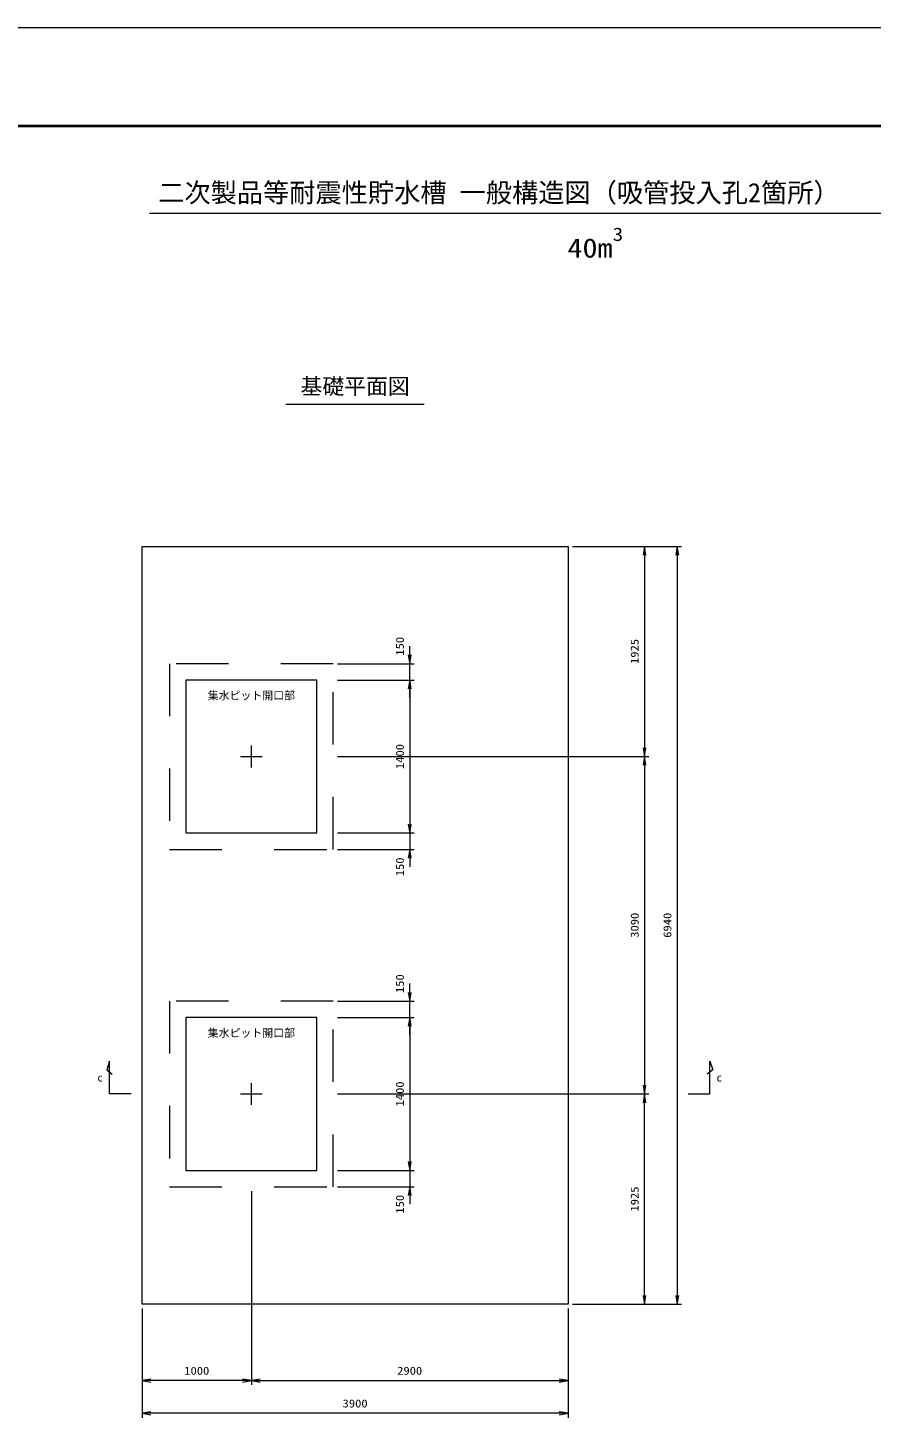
# Model space of a CAD drawing. Units: millimetres at full size. Extents: x 37600 to 71200, y 0 to 23760.
# Drawn here: x 49204 to 56925, y 10956 to 23760 of the extents above; entities that cross this region are included whole.
import ezdxf
from ezdxf.enums import TextEntityAlignment as Align

# ---------------------------------------------------------------- set-up
doc = ezdxf.new("R2010")
doc.units = ezdxf.units.MM
doc.header["$LTSCALE"] = 80.0044
doc.linetypes.add('CHAIN', pattern=[18.5, 12, -1.5, 3.5, -1.5])
doc.linetypes.add('DASHED_SPACED', pattern=[12, 6, -6])
for name, color, linetype, lineweight in [('0_2', 4, 'Continuous', 13), ('Defpoints_5', 5, 'Continuous', 13), ('図枠', 1, 'Continuous', 40), ('寸法', 6, 'Continuous', 13), ('文字', 2, 'Continuous', 13)]:
    doc.layers.add(name, color=color, linetype=linetype, lineweight=lineweight)
doc.styles.add('ＭＳ ゴシック', font='')
doc.styles.get('ＭＳ ゴシック').set_extended_font_data('MS Gothic')

# ---------------------------------------------------------------- blocks, each defined once
blk = doc.blocks.new('open_arrow')
at = {"color": 0, "linetype": 'Continuous', "lineweight": -2}
blk.add_lwpolyline([(7.5, 1.25), (0, 0), (7.5, -1.25)], dxfattribs=at)

msp = doc.modelspace()

# ---------------------------------------------------------------- linework, layer by layer
at = {"layer": '0_2', "color": 2, "linetype": 'CHAIN'}
for p, q in [((51250, 16987.5), (51250, 17187.5)), ((51150, 17087.5), (51350, 17087.5)), ((51250, 13897.5), (51250, 14097.5)), ((51150, 13997.5), (51350, 13997.5))]:
    msp.add_line(p, q, dxfattribs=at)
at = {"layer": '0_2', "color": 7}
for points in [[(50250, 19012.5), (54150, 19012.5), (54150, 12072.5), (50250, 12072.5)], [(50650, 16387.5), (51850, 16387.5), (51850, 17787.5), (50650, 17787.5)], [(50650, 13297.5), (51850, 13297.5), (51850, 14697.5), (50650, 14697.5)]]:
    msp.add_lwpolyline(points, close=True, dxfattribs=at)
at = {"layer": '0_2', "color": 7, "linetype": 'DASHED_SPACED'}
for points in [[(50500, 16237.5), (52000, 16237.5), (52000, 17937.5), (50500, 17937.5)], [(50500, 13147.5), (52000, 13147.5), (52000, 14847.5), (50500, 14847.5)]]:
    msp.add_lwpolyline(points, close=True, dxfattribs=at)
at = {"layer": 'Defpoints_5'}
msp.add_lwpolyline([(37600, 0), (71200, 0), (71200, 23760), (37600, 23760)], close=True, dxfattribs=at)
at = {"layer": '図枠'}
msp.add_lwpolyline([(38500, 900), (70300, 900), (70300, 22860), (38500, 22860)], close=True, dxfattribs=at)
at = {"layer": '寸法'}
for p, q in [((54190, 19012.5), (54890, 19012.5)), ((54190, 19012.5), (55190, 19012.5)), ((54850, 19012.5), (54850, 17087.5)), ((55150, 19012.5), (55150, 12072.5)), ((52700, 17627.5), (52700, 18097.5)), ((52040, 17937.5), (52740, 17937.5)), ((52040, 17787.5), (52740, 17787.5)), ((52040, 17787.5), (52740, 17787.5)), ((52700, 17787.5), (52700, 16387.5)), ((52040, 17087.5), (54890, 17087.5)), ((52040, 17087.5), (54890, 17087.5)), ((54850, 17087.5), (54850, 13997.5)), ((52700, 16547.5), (52700, 16077.5)), ((52040, 16387.5), (52740, 16387.5)), ((52040, 16387.5), (52740, 16387.5)), ((52040, 16237.5), (52740, 16237.5)), ((52700, 14537.5), (52700, 15007.5)), ((52040, 14847.5), (52740, 14847.5)), ((52040, 14697.5), (52740, 14697.5)), ((52040, 14697.5), (52740, 14697.5)), ((52700, 14697.5), (52700, 13297.5)), ((52040, 13997.5), (54890, 13997.5)), ((52040, 13997.5), (54890, 13997.5)), ((54850, 12072.5), (54850, 13997.5)), ((52700, 13457.5), (52700, 12987.5)), ((52040, 13297.5), (52740, 13297.5)), ((52040, 13297.5), (52740, 13297.5)), ((51250, 13107.5), (51250, 11332.5)), ((51250, 13107.5), (51250, 11332.5)), ((52040, 13147.5), (52740, 13147.5)), ((54190, 12072.5), (54890, 12072.5)), ((54190, 12072.5), (55190, 12072.5)), ((50250, 12032.5), (50250, 11332.5)), ((50250, 12032.5), (50250, 11032.5)), ((54150, 12032.5), (54150, 11332.5)), ((54150, 12032.5), (54150, 11032.5)), ((51250, 11372.5), (50250, 11372.5)), ((51250, 11372.5), (54150, 11372.5)), ((54150, 11072.5), (50250, 11072.5))]:
    msp.add_line(p, q, dxfattribs=at)
for points in [[(50150, 13997.5), (49950, 13997.5), (49950, 14297.5), (49925, 14217.5), (49975, 14177.5)], [(55250, 13997.5), (55450, 13997.5), (55450, 14297.5), (55475, 14217.5), (55425, 14177.5)]]:
    msp.add_lwpolyline(points, dxfattribs=at)
at = {"layer": '文字'}
for p, q in [((59146.81, 22060), (50316.67, 22060)), ((52833.33, 20312.5), (51566.67, 20312.5))]:
    msp.add_line(p, q, dxfattribs=at)

# ---------------------------------------------------------------- block references
at = {"layer": '寸法', "xscale": 10.7, "yscale": 10.7}
for p, rotation in [((54850, 19012.5), 270), ((55150, 19012.5), 270), ((52700, 17937.5), 90), ((52700, 17787.5), 270), ((52700, 17787.5), 270), ((54850, 17087.5), 90), ((54850, 17087.5), 270), ((52700, 16387.5), 90), ((52700, 16387.5), 90), ((52700, 16237.5), 270), ((52700, 14847.5), 90), ((52700, 14697.5), 270), ((52700, 14697.5), 270), ((54850, 13997.5), 90), ((54850, 13997.5), 270), ((52700, 13297.5), 90), ((52700, 13297.5), 90), ((52700, 13147.5), 270), ((54850, 12072.5), 90), ((55150, 12072.5), 90), ((51250, 11372.5), 180), ((54150, 11372.5), 180), ((54150, 11072.5), 180)]:
    msp.add_blockref('open_arrow', p, dxfattribs=dict(at, rotation=rotation))
for p in [(50250, 11372.5), (51250, 11372.5), (50250, 11072.5)]:
    msp.add_blockref('open_arrow', p, dxfattribs=at)

# ---------------------------------------------------------------- texts
at = {"layer": '寸法', "style": 'ＭＳ ゴシック', "width": 1.15}
for s, p in [('150', (52610, 18097.5)), ('1925', (54760, 18050)), ('1400', (52610, 17087.5)), ('150', (52610, 16077.5)), ('3090', (54760, 15542.5)), ('6940', (55060, 15542.5)), ('150', (52610, 15007.5)), ('1400', (52610, 13997.5)), ('150', (52610, 12987.5)), ('1925', (54760, 13035))]:
    msp.add_text(s, height=73.31, rotation=90, dxfattribs=at).set_placement(p, align=Align.MIDDLE_CENTER)
at = {"layer": '寸法', "color": 3, "style": 'ＭＳ ゴシック'}
msp.add_text('c', height=73.31, dxfattribs=at).set_placement((49890, 14147.5), align=Align.MIDDLE_RIGHT)
msp.add_text('c', height=73.31, dxfattribs=at).set_placement((55510, 14147.5), align=Align.MIDDLE_LEFT)
at = {"layer": '寸法', "style": 'ＭＳ ゴシック', "width": 1.15}
for s, p in [('1000', (50750, 11462.5)), ('2900', (52700, 11462.5)), ('3900', (52200, 11162.5))]:
    msp.add_text(s, height=73.31, dxfattribs=at).set_placement(p, align=Align.MIDDLE_CENTER)
at = {"layer": '文字', "style": 'ＭＳ ゴシック'}
msp.add_text('二次製品等耐震性貯水槽 一般構造図（吸管投入孔2箇所）', height=176, dxfattribs=at).set_placement((50396.67, 22340), align=Align.TOP_LEFT)
at = {"layer": '文字', "style": 'ＭＳ ゴシック', "width": 1.15}
for s, height, p in [('3', 123.2, (54558.7, 21772)), ('40m', 176, (54144.7, 21604))]:
    msp.add_text(s, height=height, dxfattribs=at).set_placement(p, align=Align.BOTTOM_LEFT)
at = {"layer": '文字', "style": 'ＭＳ ゴシック'}
msp.add_text('基礎平面図', height=146.6, dxfattribs=at).set_placement((52200, 20552.5), align=Align.TOP_CENTER)
for p in [(51250, 17587.5), (51250, 14497.5)]:
    msp.add_text('集水ピット開口部', height=73.31, dxfattribs=at).set_placement(p, align=Align.BOTTOM_CENTER)

doc.saveas('drawing.dxf')
